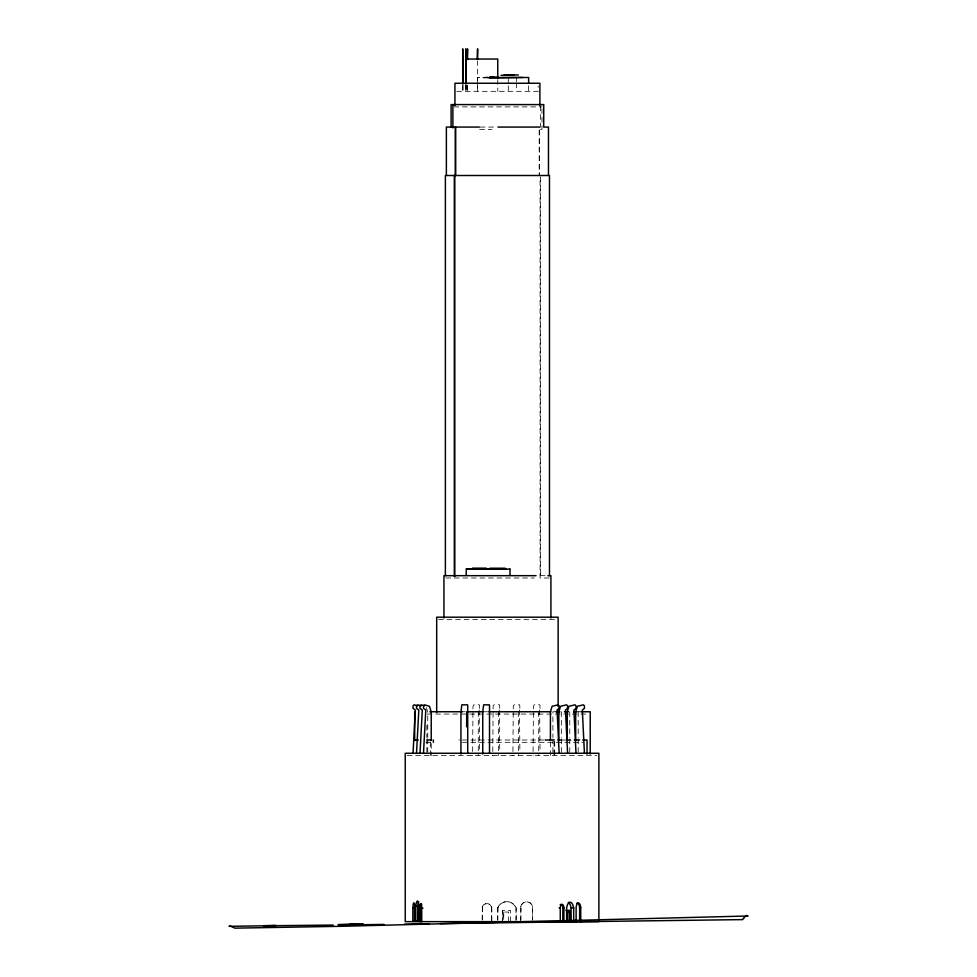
<?xml version="1.0" encoding="UTF-8"?>
<svg xmlns="http://www.w3.org/2000/svg" width="977" height="977" viewBox="0 0 977 977"><rect width="100%" height="100%" fill="white"/><g stroke="black" fill="none" stroke-linecap="round" stroke-linejoin="round"><path stroke-width="0.73" stroke-dasharray="4.88 3.66" d="M487.816 77.012L483.896 77.488M487.584 77.281L484.458 77.281L484.458 78.001M487.853 77.488L477.643 77.488L477.643 81.641M487.816 78.001L478.278 77.488M456.699 91.325L538.144 91.325L538.144 85.939M453.902 106.896L541.991 106.896M480.122 127.071L496.89 127.071M479.634 129.379L492.042 129.379M540.635 129.379L541.966 129.379L541.966 104.588M540.196 575.673L546.851 575.673M445.768 577.981L534.346 577.981M549.086 577.981L540.086 577.981L540.086 177.032M438.539 619.503L556.316 619.503M460.936 711.757L465.308 711.757M482.736 711.757L487.889 711.757M556.353 711.757L552.884 711.757L552.909 737.44M577.102 711.757L580.668 711.757M427.12 714.065L588.227 714.065M458.848 740.004L459.508 740.004M462.377 740.004L544.116 740.004M562.398 740.004L565.378 740.004M425.935 742.312L431.651 742.312M462.377 742.312L583.257 742.312M407.165 755.575L596.898 755.575M520.668 921.616L520.912 906.668A6.094 5.984 -90 0 1 532.648 906.668L532.648 920.114M520.668 906.668A6.094 5.984 -90 0 1 532.404 906.668L532.648 906.668M482.137 919.968L482.382 906.998A5.044 4.958 -90 0 1 491.797 906.998L491.797 921.409M482.137 906.998A5.044 4.958 -90 0 1 491.553 906.998L491.797 906.998M497.586 920.114L497.867 907.902A10.136 9.941 -90 0 1 516.235 907.902L516.235 921.641M497.586 907.902A10.136 9.941 -90 0 1 515.941 907.902L516.235 907.902M426.351 707.629L427.743 711.757L427.743 737.44M539.609 709.998L540.049 751.777M519.459 709.998L519.898 751.777M499.308 709.998L499.748 751.777M479.17 709.998L479.597 751.777M578.189 711.757L578.189 737.44M578.189 738.954L578.189 755.575M569.762 711.757L569.762 737.44M569.762 738.954L569.762 755.575M561.335 711.757L561.335 737.44M561.335 738.954L561.335 755.575M554.692 741.421L554.692 755.575M554.02 741.421L554.02 755.575M552.909 738.954L552.909 755.575M550.417 741.983L550.417 755.575M540.635 106.041L540.635 126.46M540.537 177.032L540.537 575.673M540.061 708.374L539.854 704.832L534.199 704.832L533.43 706.261L533.063 755.575M539.536 130.1L539.536 175.506M539.182 130.1L539.182 175.506M538.73 711.757L538.73 755.575M532.404 906.668L532.404 921.616M528.642 85.793L528.642 91.325M520.912 906.668L520.912 921.616M519.911 708.374L519.703 704.832L514.049 704.832L513.279 706.261L512.913 755.575M518.579 711.757L518.579 755.575M516.418 77.488L516.418 81.641M516.418 83.021L516.418 91.325M515.941 907.902L515.941 921.641M510.58 921.641L510.58 910.466L502.349 910.466L502.349 921.641M508.675 921.641L508.626 912.042L503.668 912.042L503.668 921.641M508.284 78.868L508.284 84.413M508.284 85.793L508.284 91.325M503.717 912.042L503.717 920.273M502.483 910.466L502.483 921.641M499.76 708.374L499.552 704.832L493.898 704.832L493.129 706.261L492.774 755.575M498.429 711.757L498.429 755.575M497.867 907.902L497.867 920.114M497.757 79.589L497.757 91.325M491.553 906.998L491.553 921.409M482.382 906.998L482.382 919.968M479.609 708.374L479.414 704.832L473.747 704.832L472.99 706.261L472.624 755.575M478.278 711.757L478.278 755.575M477.643 83.021L477.643 91.325L477.606 60.989M467.556 85.255L467.556 91.325M467.226 85.451L467.226 91.325M466.114 85.255L466.114 91.325L465.992 85.451M465.773 85.451L465.773 91.325M463.049 85.255L463.049 91.325M462.707 85.451L462.707 91.325M431.236 743.485L431.236 755.575M430.32 741.983L430.32 755.575M427.743 738.954L427.743 755.575M426.839 725.361L426.839 737.44M426.839 738.954L426.839 755.575"/><path stroke-width="1.47" d="M413.039 753.267L415.323 709.998L413.039 708.374L413.039 705.895L414.077 704.832L417.606 705.785M416.52 753.267L418.815 709.998L416.52 708.374L416.52 705.895L417.558 704.832L421.099 705.785M420 753.267L422.296 709.998L420 708.374L420 705.895L421.05 704.832L424.58 705.785M423.493 753.267L425.789 709.998L423.493 708.374L423.493 705.895L424.531 704.832L429.379 706.261L431.236 711.757L431.236 740.468M743.509 918.404L746.098 915.534M743.509 918.417L742.581 919.528M742.471 919.613L581.413 921.69M746.513 915.547L748.064 915.999L341.767 926.294L234.834 928.15L230.584 926.147L228.997 926.33L267.429 925.756M363.444 924.157L338.457 924.645M338.152 924.633L362.821 924.193M404.515 924.12L429.196 923.741M440.138 923.583L577.248 921.751M263.705 925.744L276.039 925.573M270.165 925.72L274.281 925.659M349.448 924.596L361.685 924.401M275.624 925.585L263.387 925.72L275.526 925.61M384.01 924.425L360.55 924.743M350.987 924.865L353.772 924.828M333.267 925.072L274.183 925.695M465.992 59.035L497.757 59.035L497.757 78.111M504.01 74.973L518.408 74.973M500.981 75.339L514.329 75.339M489.77 77.012L493.617 77.012M491.455 77.281L497.916 77.281M488.915 77.488L528.007 77.488M488.915 78.001L522.377 77.488M479.414 127.071L446.379 127.071L446.379 175.506M497.952 127.071L540.098 127.071M472.489 568.15L486.29 568.15M489.892 568.223L505.133 568.223M536.043 575.673L443.937 575.673L443.937 617.989M547.889 575.673L550.918 575.673L550.918 617.989M429.856 711.757L462.329 711.757M483.188 711.757L466.737 711.757L466.627 726.864M488.891 711.757L550.82 711.757M556.169 711.757L559.919 711.757M564.462 711.757L568.382 711.757M573.548 711.757L576.577 711.757M581.12 711.757L590.218 711.757L590.218 754.073M413.955 740.004L418.388 740.004M427.267 740.004L431.651 740.004M545.19 740.004L554.264 740.004M557.928 740.004L561.726 740.004M566.196 740.004L570.666 740.004M574.317 740.004L579.605 740.004M582.585 740.004L587.055 740.004L587.055 754.159M415.799 921.323L415.799 905.887L417.729 905.887A12.848 2.027 -90 0 1 418.718 901.588M576.784 903.2A5.373 2.32 -90 0 1 579.63 907.682L580.729 907.682L580.729 921.958L576.125 921.958L576.125 907.682A5.373 2.32 -90 0 1 578.421 903.053A5.373 2.32 -90 0 1 580.729 907.682M420.904 921.323L412.831 921.311L412.831 908.073L414.456 908.073A6.802 1.075 -90 0 1 414.663 905.361M559.174 907.938L560.273 907.938A4.262 1.844 -90 0 1 562.093 904.36A4.262 1.844 -90 0 1 563.912 907.938L563.912 921.531M560.163 904.824A4.262 1.844 -90 0 1 562.813 907.938L563.912 907.938M568.309 902.369A8.671 3.749 -90 0 1 570.287 904.934L571.081 907.938L573.682 907.938L573.682 921.384L564.022 921.384M419.89 921.677L419.89 908.134L421.136 908.134A5.96 0.94 -90 0 1 421.649 904.189M419.89 908.134A5.96 0.94 -90 0 1 420.806 903.615A5.96 0.94 -90 0 1 421.722 908.134L422.968 908.134M420.11 910.332L418.217 910.332L418.217 921.323M565.952 910.43L569.75 910.43L569.75 921.384M566.684 911.761L569.432 911.761L569.432 921.384L569.335 910.43M577.322 921.641L405.235 921.641L405.235 753.267L598.889 753.267L598.889 921.641L579.63 921.641L579.63 907.682M573.682 907.938L572.888 904.934A8.671 3.749 -90 0 0 567.405 904.934L566.611 907.938L566.684 921.384M584.429 753.267L582.329 709.998L584.429 708.374L584.429 705.895L583.477 704.832L577.383 706.261L575.685 711.757L575.685 740.468M576.003 753.267L573.902 709.998L576.003 708.374L576.003 705.895L575.05 704.832L568.956 706.261L567.271 711.757L567.271 740.468M567.576 753.267L565.475 709.998L567.576 708.374L567.576 705.895L566.623 704.832L560.542 706.261L558.844 711.757L558.844 740.468M559.149 753.267L557.049 709.998L559.149 708.374L559.149 705.895L558.197 704.832L552.115 706.261L550.417 711.757L550.417 740.468M489.514 753.267L489.514 705.895L489.355 704.832L483.652 704.832L482.736 711.757L482.736 754.073M467.714 753.267L467.714 705.895L467.556 704.832L461.852 704.832L460.936 711.757L460.936 754.073M571.081 907.938L571.166 921.58M567.136 911.761L567.136 921.384M562.813 907.938L562.813 921.531M560.273 907.938L560.273 921.531M558.148 706.493L558.148 617.195L436.695 617.195L436.695 712.551M558.148 709.522L558.148 712.551M549.477 575.673L549.477 175.506L445.378 175.506L445.378 575.673M548.476 175.506L548.476 127.071L543.7 127.071L543.749 104.588L451.105 104.588L451.105 127.071M539.902 105.418L539.902 83.253L454.94 83.253L454.94 105.418M528.642 77.488L528.642 83.021M509.994 568.761L509.994 575.343M509.579 569.139L466.652 569.139L506.318 568.761M477.606 59.475L477.606 48.85L477.264 59.035M467.556 59.475L467.556 48.85L467.226 59.035M466.114 83.741L465.773 48.85L465.773 83.985M466.237 568.761L466.237 575.343M463.049 83.741L462.707 48.85L462.707 83.985M455.661 127.071L455.661 175.506M455.319 127.071L455.319 175.506M454.769 175.506L454.769 576.454M454.317 175.506L454.317 576.454M452.888 104.588L452.888 127.926M433.361 740.004L433.361 742.312M421.722 908.134L421.722 921.677M421.136 908.134L421.136 921.641M418.974 921.323L418.974 905.887A12.848 2.027 -90 0 0 415.799 905.887M418.449 912.237L418.449 920.957M417.729 905.887L417.729 921.323M414.92 921.311L414.92 908.073A6.802 1.075 -90 0 0 413.882 902.833A6.802 1.075 -90 0 0 412.831 908.073M414.675 711.757L414.675 740.468M414.456 908.073L414.456 921.311M361.893 924.425L349.656 924.633L361.893 924.425M419.426 912.237L417.948 912.237L417.948 920.957L419.426 920.957L419.426 912.237"/></g></svg>
